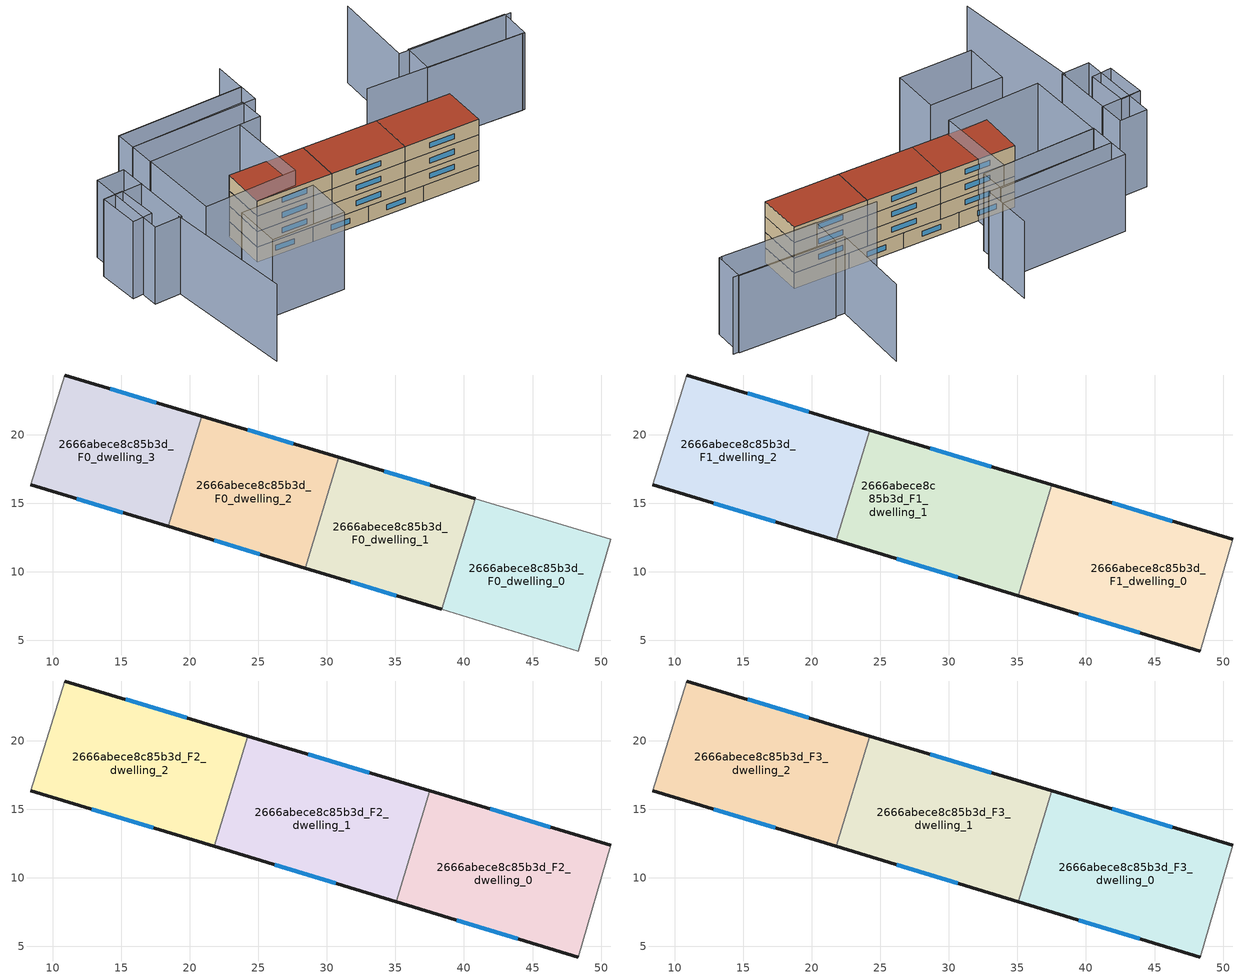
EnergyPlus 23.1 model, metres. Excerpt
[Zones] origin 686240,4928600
2666abece8c85b3d_F0_dwelling_0
 floor ground (EU_floor_Construction): 50.7,12.37 48.35,4.21 38.37,7.24 40.83,15.34 z0
 wall adiabatic (EU_wall_Construction): 38.37,7.24 48.35,4.21 50.7,12.37 40.83,15.34 z0:3
 wall to 2666abece8c85b3d_F0_dwelling_1 (EU_wall_Construction): 40.83,15.34 38.37,7.24 z0:3
2666abece8c85b3d_F0_dwelling_1
 floor ground (EU_floor_Construction): 40.83,15.34 38.37,7.24 28.42,10.27 30.87,18.34 z0
 wall outside (EU_wall_Construction): 28.42,10.27 38.37,7.24 / 40.83,15.34 30.87,18.34 z0:3
 wall to 2666abece8c85b3d_F0_dwelling_2 (EU_wall_Construction): 30.87,18.34 28.42,10.27 z0:3
 window (EU_Window_Construction): 31.74,9.26 35.06,8.25 / 37.51,16.34 34.19,17.34 z1:2
2666abece8c85b3d_F0_dwelling_2
 floor ground (EU_floor_Construction): 30.87,18.34 28.42,10.27 18.44,13.3 20.88,21.34 z0
 wall outside (EU_wall_Construction): 18.44,13.3 28.42,10.27 / 30.87,18.34 20.88,21.34 z0:3
 wall to 2666abece8c85b3d_F0_dwelling_3 (EU_wall_Construction): 20.88,21.34 18.44,13.3 z0:3
 window (EU_Window_Construction): 21.76,12.29 25.09,11.28 / 27.54,19.34 24.21,20.34 z1:2
2666abece8c85b3d_F0_dwelling_3
 floor ground (EU_floor_Construction): 20.88,21.34 18.44,13.3 8.4,16.35 10.87,24.35 z0
 wall outside (EU_wall_Construction): 8.4,16.35 18.44,13.3 / 20.88,21.34 10.87,24.35 z0:3
 wall adiabatic (EU_wall_Construction): 10.87,24.35 8.4,16.35 z0:3
 window (EU_Window_Construction): 11.74,15.34 15.09,14.32 / 17.54,22.35 14.2,23.35 z1:2
2666abece8c85b3d_F1_dwelling_0
 floor to 2666abece8c85b3d_F0_dwelling_0 (EU_floor_Construction): 50.7,12.37 48.35,4.21 38.37,7.24 40.83,15.34 z3
 floor to 2666abece8c85b3d_F0_dwelling_1 (EU_floor_Construction): 40.83,15.34 38.37,7.24 35.06,8.25 37.52,16.34 z3
 wall outside (EU_wall_Construction): 35.06,8.25 48.35,4.21 / 50.7,12.37 37.52,16.34 z3:6
 wall adiabatic (EU_wall_Construction): 48.35,4.21 50.7,12.37 z3:6
 wall to 2666abece8c85b3d_F1_dwelling_1 (EU_wall_Construction): 37.52,16.34 35.06,8.25 z3:6
 window (EU_Window_Construction): 39.49,6.91 43.92,5.56 / 46.3,13.69 41.91,15.02 z4:5
2666abece8c85b3d_F1_dwelling_1
 floor to 2666abece8c85b3d_F0_dwelling_1 (EU_floor_Construction): 37.52,16.34 35.06,8.25 28.42,10.27 30.87,18.34 z3
 floor to 2666abece8c85b3d_F0_dwelling_2 (EU_floor_Construction): 30.87,18.34 28.42,10.27 21.77,12.29 24.21,20.34 z3
 wall outside (EU_wall_Construction): 21.77,12.29 35.06,8.25 / 37.52,16.34 24.21,20.34 z3:6
 wall to 2666abece8c85b3d_F1_dwelling_2 (EU_wall_Construction): 24.21,20.34 21.77,12.29 z3:6
 window (EU_Window_Construction): 26.2,10.94 30.63,9.6 / 33.08,17.67 28.65,19.01 z4:5
2666abece8c85b3d_F1_dwelling_2
 floor to 2666abece8c85b3d_F0_dwelling_2 (EU_floor_Construction): 24.21,20.34 21.77,12.29 18.44,13.3 20.88,21.34 z3
 floor to 2666abece8c85b3d_F0_dwelling_3 (EU_floor_Construction): 20.88,21.34 18.44,13.3 8.4,16.35 10.87,24.35 z3
 wall outside (EU_wall_Construction): 8.4,16.35 21.77,12.29 / 24.21,20.34 10.87,24.35 z3:6
 wall adiabatic (EU_wall_Construction): 10.87,24.35 8.4,16.35 z3:6
 window (EU_Window_Construction): 12.85,15 17.31,13.64 / 19.77,21.68 15.32,23.02 z4:5
2666abece8c85b3d_F2_dwelling_0
 floor to 2666abece8c85b3d_F1_dwelling_0 (EU_floor_Construction): 50.7,12.37 48.35,4.21 35.06,8.25 37.52,16.34 z6
 wall outside (EU_wall_Construction): 35.06,8.25 48.35,4.21 / 50.7,12.37 37.52,16.34 z6:9
 wall adiabatic (EU_wall_Construction): 48.35,4.21 50.7,12.37 z6:9
 wall to 2666abece8c85b3d_F2_dwelling_1 (EU_wall_Construction): 37.52,16.34 35.06,8.25 z6:9
 window (EU_Window_Construction): 39.49,6.91 43.92,5.56 / 46.3,13.69 41.91,15.02 z7:8
2666abece8c85b3d_F2_dwelling_1
 floor to 2666abece8c85b3d_F1_dwelling_1 (EU_floor_Construction): 37.52,16.34 35.06,8.25 21.77,12.29 24.21,20.34 z6
 wall outside (EU_wall_Construction): 21.77,12.29 35.06,8.25 / 37.52,16.34 24.21,20.34 z6:9
 wall to 2666abece8c85b3d_F2_dwelling_2 (EU_wall_Construction): 24.21,20.34 21.77,12.29 z6:9
 window (EU_Window_Construction): 26.2,10.94 30.63,9.6 / 33.08,17.67 28.65,19.01 z7:8
2666abece8c85b3d_F2_dwelling_2
 floor to 2666abece8c85b3d_F1_dwelling_2 (EU_floor_Construction): 24.21,20.34 21.77,12.29 8.4,16.35 10.87,24.35 z6
 wall outside (EU_wall_Construction): 8.4,16.35 21.77,12.29 / 24.21,20.34 10.87,24.35 z6:9
 wall adiabatic (EU_wall_Construction): 10.87,24.35 8.4,16.35 z6:9
 window (EU_Window_Construction): 12.85,15 17.31,13.64 / 19.77,21.68 15.32,23.02 z7:8
2666abece8c85b3d_F3_dwelling_0
 floor to 2666abece8c85b3d_F2_dwelling_0 (EU_floor_Construction): 50.7,12.37 48.35,4.21 35.06,8.25 37.52,16.34 z9
 wall outside (EU_wall_Construction): 35.06,8.25 48.35,4.21 / 50.7,12.37 37.52,16.34 z9:12
 wall adiabatic (EU_wall_Construction): 48.35,4.21 50.7,12.37 z9:12
 wall to 2666abece8c85b3d_F3_dwelling_1 (EU_wall_Construction): 37.52,16.34 35.06,8.25 z9:12
 window (EU_Window_Construction): 39.49,6.91 43.92,5.56 / 46.3,13.69 41.91,15.02 z10:11
 roof outside (EU_roof_Construction): 48.35,4.21 50.7,12.37 37.52,16.34 35.06,8.25 z12
2666abece8c85b3d_F3_dwelling_1
 floor to 2666abece8c85b3d_F2_dwelling_1 (EU_floor_Construction): 37.52,16.34 35.06,8.25 21.77,12.29 24.21,20.34 z9
 wall outside (EU_wall_Construction): 21.77,12.29 35.06,8.25 / 37.52,16.34 24.21,20.34 z9:12
 wall to 2666abece8c85b3d_F3_dwelling_2 (EU_wall_Construction): 24.21,20.34 21.77,12.29 z9:12
 window (EU_Window_Construction): 26.2,10.94 30.63,9.6 / 33.08,17.67 28.65,19.01 z10:11
 roof outside (EU_roof_Construction): 35.06,8.25 37.52,16.34 24.21,20.34 21.77,12.29 z12
2666abece8c85b3d_F3_dwelling_2
 floor to 2666abece8c85b3d_F2_dwelling_2 (EU_floor_Construction): 24.21,20.34 21.77,12.29 8.4,16.35 10.87,24.35 z9
 wall outside (EU_wall_Construction): 8.4,16.35 21.77,12.29 / 24.21,20.34 10.87,24.35 z9:12
 wall adiabatic (EU_wall_Construction): 10.87,24.35 8.4,16.35 z9:12
 window (EU_Window_Construction): 12.85,15 17.31,13.64 / 19.77,21.68 15.32,23.02 z10:11
 roof outside (EU_roof_Construction): 21.77,12.29 24.21,20.34 10.87,24.35 8.4,16.35 z12
shading: 39.96,20.46 67.58,11.56 / -6.05,20.43 -10.04,-3.62 / 70.61,16.66 50.57,22.81 / 50.57,22.81 55.11,37.58 / 28.74,41.78 27.18,35.91 / 27.18,35.91 4.51,41.94 / -3.15,30.69 -10.36,32.4 / 14.28,9.72 11.87,1.12 / 11.87,1.12 -1.29,4.81 / -1.29,4.81 1.12,13.41 / 1.12,13.41 14.28,9.72 / 67.9,11.46 50.61,16.93 / 50.61,16.93 52.41,22.59 / 52.41,22.59 69.7,17.12 / 69.7,17.12 67.9,11.46 / 2.35,33.53 19.22,29.36 / 19.22,29.36 15.56,14.58 / 15.56,14.58 -1.31,18.75 / -1.31,18.75 2.35,33.53 / -2.11,35.36 -5.85,20 / -5.85,20 -10.86,21.22 / -10.86,21.22 -7.12,36.58 / -7.12,36.58 -2.11,35.36 / -11.98,24.87 -10.41,32.43 / -10.41,32.43 -6.73,31.66 / -6.73,31.66 -8.3,24.11 / -8.3,24.11 -11.98,24.87 / 23.07,28.41 2.23,33.56 / 2.23,33.56 3.39,38.24 / 3.39,38.24 24.23,33.09 / 24.23,33.09 23.07,28.41 / 26.27,32.21 3.39,38.24 / 3.39,38.24 4.37,41.98 / 4.37,41.98 27.25,35.95 / 27.25,35.95 26.27,32.21 z0:15
[Building]
EU S2 Campaign: North Axis=0; Terrain=City; Solar Distribution=FullExterior
[Site:Location]
Bologna: Latitude=44.5; Longitude=11.25; Time Zone=1; Elevation=37
[SizingPeriod:WeatherFileDays]
AnnualSizingPeriod: Begin Month=1; Begin Day of Month=1; End Month=12; End Day of Month=31; Day of Week for Start Day=Monday; Use Weather File Daylight Saving Period=No; Use Weather File Rain and Snow Indicators=No
[MATERIAL]
EU_InternalMass_Material: Roughness=MediumRough; Thickness=0.1; Conductivity=1; Density=1800; Specific Heat=900; Thermal Absorptance=0.9; Solar Absorptance=0.7; Visible Absorptance=0.7
[MATERIAL:NOMASS] Roughness=MediumRough; Thermal Absorptance=0.9; Solar Absorptance=0.7; Visible Absorptance=0.7
Name | Thermal Resistance
EU_wall_NoMass | 0.937881
EU_roof_NoMass | 0.548572
EU_floor_NoMass | 0.71348
[WINDOWMATERIAL:SIMPLEGLAZINGSYSTEM]
EU_Window_SimpleGlazing: UFactor=4.25633; Solar Heat Gain Coefficient=0.85; Visible Transmittance=0.85
[CONSTRUCTION]
EU_wall_Construction: EU_wall_NoMass
EU_roof_Construction: EU_roof_NoMass
EU_floor_Construction: EU_floor_NoMass
EU_Window_Construction: EU_Window_SimpleGlazing
EU_InternalMass_Construction: EU_InternalMass_Material
[ZONE] Type=1; Multiplier=1; Ceiling Height=autocalculate; Floor Area=autocalculate; Part of Total Floor Area=Yes
Name | Volume
2666abece8c85b3d_F0_dwelling_0 | 263.527
2666abece8c85b3d_F1_dwelling_0 | 351.361
2666abece8c85b3d_F2_dwelling_0; 2666abece8c85b3d_F3_dwelling_0 | 351.36
2666abece8c85b3d_F0_dwelling_1 | 263.547
2666abece8c85b3d_F1_dwelling_1; 2666abece8c85b3d_F1_dwelling_2 | 351.377
2666abece8c85b3d_F2_dwelling_1; 2666abece8c85b3d_F3_dwelling_1; 2666abece8c85b3d_F2_dwelling_2; 2666abece8c85b3d_F3_dwelling_2 | 351.378
2666abece8c85b3d_F0_dwelling_2 | 263.54
2666abece8c85b3d_F0_dwelling_3 | 263.55
[INTERNALMASS] Construction=EU_InternalMass_Construction
Name | Zone or ZoneList | Surface Area
2666abece8c85b3d_F0_dwelling_0_EU_InternalMass | 2666abece8c85b3d_F0_dwelling_0 | 87.8424
2666abece8c85b3d_F0_dwelling_1_EU_InternalMass | 2666abece8c85b3d_F0_dwelling_1 | 87.8489
2666abece8c85b3d_F0_dwelling_2_EU_InternalMass | 2666abece8c85b3d_F0_dwelling_2 | 87.8469
2666abece8c85b3d_F0_dwelling_3_EU_InternalMass | 2666abece8c85b3d_F0_dwelling_3 | 87.8502
2666abece8c85b3d_F1_dwelling_0_EU_InternalMass | 2666abece8c85b3d_F1_dwelling_0 | 117.12
2666abece8c85b3d_F1_dwelling_1_EU_InternalMass | 2666abece8c85b3d_F1_dwelling_1 | 117.126
2666abece8c85b3d_F1_dwelling_2_EU_InternalMass | 2666abece8c85b3d_F1_dwelling_2 | 117.126
2666abece8c85b3d_F2_dwelling_0_EU_InternalMass | 2666abece8c85b3d_F2_dwelling_0 | 117.12
2666abece8c85b3d_F2_dwelling_1_EU_InternalMass | 2666abece8c85b3d_F2_dwelling_1 | 117.126
2666abece8c85b3d_F2_dwelling_2_EU_InternalMass | 2666abece8c85b3d_F2_dwelling_2 | 117.126
2666abece8c85b3d_F3_dwelling_0_EU_InternalMass | 2666abece8c85b3d_F3_dwelling_0 | 117.12
2666abece8c85b3d_F3_dwelling_1_EU_InternalMass | 2666abece8c85b3d_F3_dwelling_1 | 117.126
2666abece8c85b3d_F3_dwelling_2_EU_InternalMass | 2666abece8c85b3d_F3_dwelling_2 | 117.126
[OTHEREQUIPMENT] Fuel Type=Electricity; Design Level Calculation Method=Watts/Area; Power per Zone Floor Area=1; Fraction Latent=0; Fraction Radiant=0; Fraction Lost=0; Carbon Dioxide Generation Rate=0; EndUse Subcategory=EU_Step8_InternalGains
Name | Zone or ZoneList or Space or SpaceList | Schedule
EU_Step8_InternalGain_2666abece8c85b3d_F0_dwelling_0_f000 | 2666abece8c85b3d_F0_dwelling_0 | EU_Step8_GainSchedule_2666abece8c85b3d_F0_dwelling_0_f000
EU_Step8_InternalGain_2666abece8c85b3d_F0_dwelling_1_f000 | 2666abece8c85b3d_F0_dwelling_1 | EU_Step8_GainSchedule_2666abece8c85b3d_F0_dwelling_1_f000
EU_Step8_InternalGain_2666abece8c85b3d_F0_dwelling_2_f000 | 2666abece8c85b3d_F0_dwelling_2 | EU_Step8_GainSchedule_2666abece8c85b3d_F0_dwelling_2_f000
EU_Step8_InternalGain_2666abece8c85b3d_F0_dwelling_3_f000 | 2666abece8c85b3d_F0_dwelling_3 | EU_Step8_GainSchedule_2666abece8c85b3d_F0_dwelling_3_f000
EU_Step8_InternalGain_2666abece8c85b3d_F1_dwelling_0_f000 | 2666abece8c85b3d_F1_dwelling_0 | EU_Step8_GainSchedule_2666abece8c85b3d_F1_dwelling_0_f000
EU_Step8_InternalGain_2666abece8c85b3d_F1_dwelling_1_f000 | 2666abece8c85b3d_F1_dwelling_1 | EU_Step8_GainSchedule_2666abece8c85b3d_F1_dwelling_1_f000
EU_Step8_InternalGain_2666abece8c85b3d_F1_dwelling_2_f000 | 2666abece8c85b3d_F1_dwelling_2 | EU_Step8_GainSchedule_2666abece8c85b3d_F1_dwelling_2_f000
EU_Step8_InternalGain_2666abece8c85b3d_F2_dwelling_0_f000 | 2666abece8c85b3d_F2_dwelling_0 | EU_Step8_GainSchedule_2666abece8c85b3d_F2_dwelling_0_f000
EU_Step8_InternalGain_2666abece8c85b3d_F2_dwelling_1_f000 | 2666abece8c85b3d_F2_dwelling_1 | EU_Step8_GainSchedule_2666abece8c85b3d_F2_dwelling_1_f000
EU_Step8_InternalGain_2666abece8c85b3d_F2_dwelling_2_f000 | 2666abece8c85b3d_F2_dwelling_2 | EU_Step8_GainSchedule_2666abece8c85b3d_F2_dwelling_2_f000
EU_Step8_InternalGain_2666abece8c85b3d_F3_dwelling_0_f000 | 2666abece8c85b3d_F3_dwelling_0 | EU_Step8_GainSchedule_2666abece8c85b3d_F3_dwelling_0_f000
EU_Step8_InternalGain_2666abece8c85b3d_F3_dwelling_1_f000 | 2666abece8c85b3d_F3_dwelling_1 | EU_Step8_GainSchedule_2666abece8c85b3d_F3_dwelling_1_f000
EU_Step8_InternalGain_2666abece8c85b3d_F3_dwelling_2_f000 | 2666abece8c85b3d_F3_dwelling_2 | EU_Step8_GainSchedule_2666abece8c85b3d_F3_dwelling_2_f000
[ZONEVENTILATION:DESIGNFLOWRATE] Schedule=EU_AlwaysOn; Design Flow Rate Calculation Method=AirChanges/Hour; Air Changes per Hour=0.687892; Ventilation Type=Natural; Fan Pressure Rise=0; Fan Total Efficiency=1; Constant Term Coefficient=1; Temperature Term Coefficient=0; Velocity Term Coefficient=0; Velocity Squared Term Coefficient=0; Minimum Indoor Temperature=-100; Maximum Indoor Temperature=100; Delta Temperature=-100; Minimum Outdoor Temperature=-100; Maximum Outdoor Temperature=100; Maximum Wind Speed=40
Name | Zone or ZoneList or Space or SpaceList
EU_ConstantAir_2666abece8c85b3d_F0_dwelling_0 | 2666abece8c85b3d_F0_dwelling_0
EU_ConstantAir_2666abece8c85b3d_F0_dwelling_1 | 2666abece8c85b3d_F0_dwelling_1
EU_ConstantAir_2666abece8c85b3d_F0_dwelling_2 | 2666abece8c85b3d_F0_dwelling_2
EU_ConstantAir_2666abece8c85b3d_F0_dwelling_3 | 2666abece8c85b3d_F0_dwelling_3
EU_ConstantAir_2666abece8c85b3d_F1_dwelling_0 | 2666abece8c85b3d_F1_dwelling_0
EU_ConstantAir_2666abece8c85b3d_F1_dwelling_1 | 2666abece8c85b3d_F1_dwelling_1
EU_ConstantAir_2666abece8c85b3d_F1_dwelling_2 | 2666abece8c85b3d_F1_dwelling_2
EU_ConstantAir_2666abece8c85b3d_F2_dwelling_0 | 2666abece8c85b3d_F2_dwelling_0
EU_ConstantAir_2666abece8c85b3d_F2_dwelling_1 | 2666abece8c85b3d_F2_dwelling_1
EU_ConstantAir_2666abece8c85b3d_F2_dwelling_2 | 2666abece8c85b3d_F2_dwelling_2
EU_ConstantAir_2666abece8c85b3d_F3_dwelling_0 | 2666abece8c85b3d_F3_dwelling_0
EU_ConstantAir_2666abece8c85b3d_F3_dwelling_1 | 2666abece8c85b3d_F3_dwelling_1
EU_ConstantAir_2666abece8c85b3d_F3_dwelling_2 | 2666abece8c85b3d_F3_dwelling_2
[HVACTEMPLATE:THERMOSTAT] Constant Heating Setpoint=20; Constant Cooling Setpoint=50
EU_HeatOnly_2666abece8c85b3d_F0_dwelling_0; EU_HeatOnly_2666abece8c85b3d_F0_dwelling_1; EU_HeatOnly_2666abece8c85b3d_F0_dwelling_2; EU_HeatOnly_2666abece8c85b3d_F0_dwelling_3; EU_HeatOnly_2666abece8c85b3d_F1_dwelling_0; EU_HeatOnly_2666abece8c85b3d_F1_dwelling_1; EU_HeatOnly_2666abece8c85b3d_F1_dwelling_2; EU_HeatOnly_2666abece8c85b3d_F2_dwelling_0; EU_HeatOnly_2666abece8c85b3d_F2_dwelling_1; EU_HeatOnly_2666abece8c85b3d_F2_dwelling_2; EU_HeatOnly_2666abece8c85b3d_F3_dwelling_0; EU_HeatOnly_2666abece8c85b3d_F3_dwelling_1; EU_HeatOnly_2666abece8c85b3d_F3_dwelling_2
[HVACTEMPLATE:ZONE:IDEALLOADSAIRSYSTEM] System Availability Schedule=EU_AlwaysOn; Maximum Heating Supply Air Temperature=50; Minimum Cooling Supply Air Temperature=13; Maximum Heating Supply Air Humidity Ratio=0.0156; Minimum Cooling Supply Air Humidity Ratio=0.0077; Heating Limit=NoLimit; Cooling Limit=NoLimit; Heating Availability Schedule=EU_AlwaysOn; Cooling Availability Schedule=EU_CoolingOff; Dehumidification Control Type=ConstantSensibleHeatRatio; Cooling Sensible Heat Ratio=0.7; Dehumidification Setpoint=60; Humidification Control Type=None; Humidification Setpoint=30; Outdoor Air Method=None; Outdoor Air Flow Rate per Person=0.00944; Outdoor Air Flow Rate per Zone Floor Area=0; Outdoor Air Flow Rate per Zone=0; Demand Controlled Ventilation Type=None; Outdoor Air Economizer Type=NoEconomizer; Heat Recovery Type=None; Sensible Heat Recovery Effectiveness=0.7; Latent Heat Recovery Effectiveness=0.65
Name | Template Thermostat
2666abece8c85b3d_F0_dwelling_0 | EU_HeatOnly_2666abece8c85b3d_F0_dwelling_0
2666abece8c85b3d_F0_dwelling_1 | EU_HeatOnly_2666abece8c85b3d_F0_dwelling_1
2666abece8c85b3d_F0_dwelling_2 | EU_HeatOnly_2666abece8c85b3d_F0_dwelling_2
2666abece8c85b3d_F0_dwelling_3 | EU_HeatOnly_2666abece8c85b3d_F0_dwelling_3
2666abece8c85b3d_F1_dwelling_0 | EU_HeatOnly_2666abece8c85b3d_F1_dwelling_0
2666abece8c85b3d_F1_dwelling_1 | EU_HeatOnly_2666abece8c85b3d_F1_dwelling_1
2666abece8c85b3d_F1_dwelling_2 | EU_HeatOnly_2666abece8c85b3d_F1_dwelling_2
2666abece8c85b3d_F2_dwelling_0 | EU_HeatOnly_2666abece8c85b3d_F2_dwelling_0
2666abece8c85b3d_F2_dwelling_1 | EU_HeatOnly_2666abece8c85b3d_F2_dwelling_1
2666abece8c85b3d_F2_dwelling_2 | EU_HeatOnly_2666abece8c85b3d_F2_dwelling_2
2666abece8c85b3d_F3_dwelling_0 | EU_HeatOnly_2666abece8c85b3d_F3_dwelling_0
2666abece8c85b3d_F3_dwelling_1 | EU_HeatOnly_2666abece8c85b3d_F3_dwelling_1
2666abece8c85b3d_F3_dwelling_2 | EU_HeatOnly_2666abece8c85b3d_F3_dwelling_2
[SIZING:ZONE] Zone Cooling Design Supply Air Temperature Input Method=SupplyAirTemperature; Zone Cooling Design Supply Air Temperature=13; Zone Heating Design Supply Air Temperature Input Method=SupplyAirTemperature; Zone Heating Design Supply Air Temperature=50; Zone Cooling Design Supply Air Humidity Ratio=0.008; Zone Heating Design Supply Air Humidity Ratio=0.008; Cooling Design Air Flow Method=DesignDay; Cooling Design Air Flow Rate=0; Cooling Minimum Air Flow per Zone Floor Area=0.000762; Cooling Minimum Air Flow=0; Cooling Minimum Air Flow Fraction=0.2; Heating Design Air Flow Method=DesignDay; Heating Design Air Flow Rate=0; Heating Maximum Air Flow per Zone Floor Area=0.002032; Heating Maximum Air Flow=0.141576; Heating Maximum Air Flow Fraction=0.3; Account for Dedicated Outdoor Air System=No; Dedicated Outdoor Air System Control Strategy=NeutralSupplyAir; Dedicated Outdoor Air Low Setpoint Temperature for Design=autosize; Dedicated Outdoor Air High Setpoint Temperature for Design=autosize; Zone Load Sizing Method=Sensible Load Only No Latent Load; Zone Latent Cooling Design Supply Air Humidity Ratio Input Method=HumidityRatioDifference; Zone Cooling Design Supply Air Humidity Ratio Difference=0.005; Zone Latent Heating Design Supply Air Humidity Ratio Input Method=HumidityRatioDifference; Zone Humidification Design Supply Air Humidity Ratio Difference=0.005
2666abece8c85b3d_F0_dwelling_0; 2666abece8c85b3d_F0_dwelling_1; 2666abece8c85b3d_F0_dwelling_2; 2666abece8c85b3d_F0_dwelling_3; 2666abece8c85b3d_F1_dwelling_0; 2666abece8c85b3d_F1_dwelling_1; 2666abece8c85b3d_F1_dwelling_2; 2666abece8c85b3d_F2_dwelling_0; 2666abece8c85b3d_F2_dwelling_1; 2666abece8c85b3d_F2_dwelling_2; 2666abece8c85b3d_F3_dwelling_0; 2666abece8c85b3d_F3_dwelling_1; 2666abece8c85b3d_F3_dwelling_2
[SCHEDULE:CONSTANT]
Name | Hourly Value
EU_AlwaysOn | 1
EU_CoolingOff | 0
[SCHEDULE:FILE] Column Number=1; Rows to Skip at Top=0; Number of Hours of Data=8760; Column Separator=Comma; Interpolate to Timestep=No; Minutes per Item=60; Adjust Schedule for Daylight Savings=Yes
Name | File
EU_Step8_GainSchedule_2666abece8c85b3d_F0_dwelling_0_f000 | ../../schedules/2666abece8c85b3d/2666abece8c85b3d_F0_dwelling_0_f000_gain.csv
EU_Step8_GainSchedule_2666abece8c85b3d_F0_dwelling_1_f000 | ../../schedules/2666abece8c85b3d/2666abece8c85b3d_F0_dwelling_1_f000_gain.csv
EU_Step8_GainSchedule_2666abece8c85b3d_F0_dwelling_2_f000 | ../../schedules/2666abece8c85b3d/2666abece8c85b3d_F0_dwelling_2_f000_gain.csv
EU_Step8_GainSchedule_2666abece8c85b3d_F0_dwelling_3_f000 | ../../schedules/2666abece8c85b3d/2666abece8c85b3d_F0_dwelling_3_f000_gain.csv
EU_Step8_GainSchedule_2666abece8c85b3d_F1_dwelling_0_f000 | ../../schedules/2666abece8c85b3d/2666abece8c85b3d_F1_dwelling_0_f000_gain.csv
EU_Step8_GainSchedule_2666abece8c85b3d_F1_dwelling_1_f000 | ../../schedules/2666abece8c85b3d/2666abece8c85b3d_F1_dwelling_1_f000_gain.csv
EU_Step8_GainSchedule_2666abece8c85b3d_F1_dwelling_2_f000 | ../../schedules/2666abece8c85b3d/2666abece8c85b3d_F1_dwelling_2_f000_gain.csv
EU_Step8_GainSchedule_2666abece8c85b3d_F2_dwelling_0_f000 | ../../schedules/2666abece8c85b3d/2666abece8c85b3d_F2_dwelling_0_f000_gain.csv
EU_Step8_GainSchedule_2666abece8c85b3d_F2_dwelling_1_f000 | ../../schedules/2666abece8c85b3d/2666abece8c85b3d_F2_dwelling_1_f000_gain.csv
EU_Step8_GainSchedule_2666abece8c85b3d_F2_dwelling_2_f000 | ../../schedules/2666abece8c85b3d/2666abece8c85b3d_F2_dwelling_2_f000_gain.csv
EU_Step8_GainSchedule_2666abece8c85b3d_F3_dwelling_0_f000 | ../../schedules/2666abece8c85b3d/2666abece8c85b3d_F3_dwelling_0_f000_gain.csv
EU_Step8_GainSchedule_2666abece8c85b3d_F3_dwelling_1_f000 | ../../schedules/2666abece8c85b3d/2666abece8c85b3d_F3_dwelling_1_f000_gain.csv
EU_Step8_GainSchedule_2666abece8c85b3d_F3_dwelling_2_f000 | ../../schedules/2666abece8c85b3d/2666abece8c85b3d_F3_dwelling_2_f000_gain.csv
